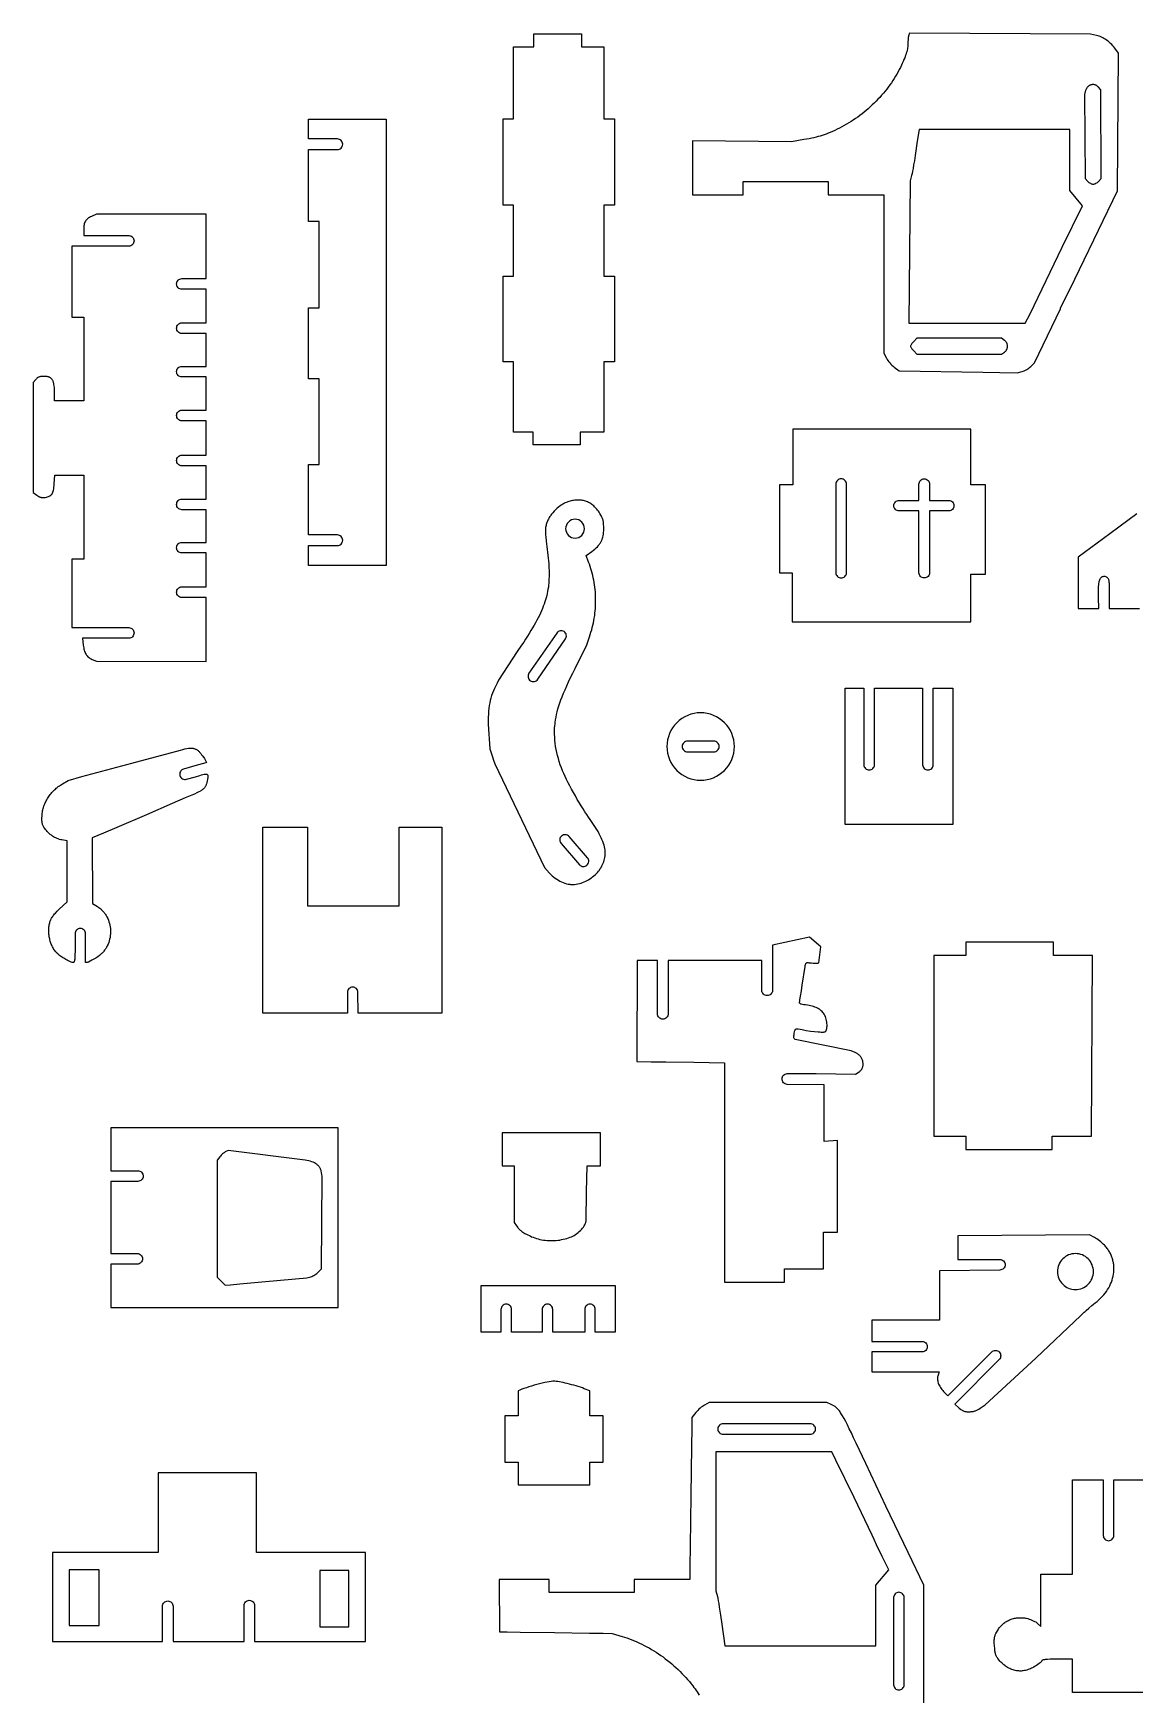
# Model space of a CAD drawing. Extents: x 0.6 to 22.3, y 16.3 to 47.
# Drawn here: x 1 to 13.25, y 28.55 to 47.02 of the extents above; entities that cross this region are included whole.
import ezdxf

# ---------------------------------------------------------------- set-up
doc = ezdxf.new("R2010")
doc.units = 0
doc.header["$MEASUREMENT"] = 0
doc.layers.add('LAYER_1', color=18, linetype='CONTINUOUS')

msp = doc.modelspace()

# ---------------------------------------------------------------- linework, layer by layer
at = {"layer": 'LAYER_1'}
for points in [[(6.344, 46.869), (6.568, 46.869), (6.568, 47.016), (7.1, 47.016), (7.1, 46.869), (7.336, 46.869), (7.348, 46.869), (7.348, 46.07), (7.467, 46.07), (7.467, 45.11), (7.348, 45.11), (7.348, 44.319), (7.467, 44.319), (7.467, 43.366), (7.348, 43.366), (7.348, 42.584), (7.085, 42.584), (7.085, 42.444), (6.561, 42.444), (6.561, 42.584), (6.344, 42.584), (6.344, 43.366), (6.226, 43.366), (6.226, 44.319), (6.344, 44.319), (6.344, 45.11), (6.226, 45.11), (6.226, 46.07), (6.344, 46.07)], [(11.752, 43.249), (11.942, 43.245), (11.998, 43.26), (12.009, 43.264), (12.022, 43.269), (12.035, 43.275), (12.049, 43.282), (12.062, 43.29), (12.074, 43.298), (12.085, 43.307), (12.094, 43.315), (12.135, 43.356), (12.426, 43.956), (12.426, 43.965), (12.583, 44.288), (12.899, 44.94), (13.059, 45.267), (13.069, 46.801), (13.028, 46.855), (13.017, 46.869), (13.005, 46.882), (12.994, 46.895), (12.982, 46.907), (12.97, 46.918), (12.958, 46.928), (12.946, 46.938), (12.933, 46.948), (12.92, 46.956), (12.907, 46.964), (12.894, 46.971), (12.881, 46.977), (12.867, 46.983), (12.853, 46.988), (12.839, 46.993), (12.825, 46.996), (12.759, 47.012), (10.744, 47.021), (10.736, 46.991), (10.734, 46.984), (10.732, 46.975), (10.73, 46.952), (10.728, 46.927), (10.727, 46.902), (10.727, 46.888), (10.726, 46.875), (10.724, 46.86), (10.722, 46.846), (10.718, 46.831), (10.715, 46.815), (10.71, 46.799), (10.705, 46.782), (10.699, 46.765), (10.692, 46.746), (10.684, 46.727), (10.675, 46.707), (10.666, 46.686), (10.656, 46.664), (10.644, 46.641), (10.632, 46.617), (10.619, 46.592), (10.606, 46.567), (10.591, 46.543), (10.576, 46.518), (10.561, 46.494), (10.545, 46.47), (10.528, 46.446), (10.51, 46.422), (10.493, 46.399), (10.474, 46.376), (10.455, 46.353), (10.436, 46.331), (10.416, 46.308), (10.395, 46.286), (10.375, 46.265), (10.353, 46.244), (10.332, 46.223), (10.31, 46.202), (10.287, 46.182), (10.264, 46.163), (10.241, 46.144), (10.218, 46.125), (10.194, 46.107), (10.17, 46.089), (10.145, 46.072), (10.121, 46.055), (10.096, 46.039), (10.071, 46.023), (10.045, 46.008), (10.02, 45.994), (9.994, 45.98), (9.968, 45.967), (9.94, 45.953), (9.914, 45.94), (9.889, 45.929), (9.865, 45.918), (9.842, 45.909), (9.819, 45.9), (9.797, 45.892), (9.775, 45.884), (9.753, 45.877), (9.731, 45.871), (9.707, 45.865), (9.683, 45.859), (9.658, 45.854), (9.631, 45.848), (9.602, 45.843), (9.572, 45.838), (9.434, 45.815), (8.334, 45.823), (8.334, 45.225), (8.895, 45.225), (8.895, 45.373), (9.841, 45.373), (9.841, 45.225), (10.461, 45.225), (10.461, 43.465), (10.491, 43.408), (10.498, 43.395), (10.506, 43.382), (10.516, 43.369), (10.527, 43.355), (10.539, 43.342), (10.551, 43.329), (10.563, 43.318), (10.574, 43.309), (10.629, 43.267), (11.562, 43.252)], [(12.788, 45.343), (12.795, 45.344), (12.803, 45.345), (12.811, 45.348), (12.819, 45.352), (12.827, 45.357), (12.835, 45.362), (12.842, 45.368), (12.849, 45.374), (12.877, 45.405), (12.875, 46.391), (12.848, 46.421), (12.843, 46.426), (12.838, 46.43), (12.833, 46.434), (12.828, 46.438), (12.823, 46.441), (12.817, 46.444), (12.812, 46.446), (12.806, 46.447), (12.801, 46.449), (12.795, 46.45), (12.79, 46.45), (12.784, 46.45), (12.778, 46.45), (12.773, 46.449), (12.767, 46.448), (12.762, 46.446), (12.757, 46.444), (12.751, 46.442), (12.746, 46.439), (12.741, 46.436), (12.737, 46.433), (12.732, 46.429), (12.728, 46.425), (12.723, 46.42), (12.719, 46.415), (12.716, 46.41), (12.712, 46.405), (12.709, 46.399), (12.706, 46.393), (12.703, 46.386), (12.701, 46.38), (12.699, 46.373), (12.691, 46.34), (12.7, 45.405), (12.728, 45.374), (12.734, 45.368), (12.741, 45.362), (12.749, 45.357), (12.757, 45.352), (12.765, 45.348), (12.773, 45.345), (12.781, 45.344)], [(11.387, 43.799), (12.033, 43.799), (12.086, 43.902), (12.444, 44.641), (12.671, 45.101), (12.53, 45.271), (12.53, 45.949), (10.852, 45.949), (10.832, 45.82), (10.809, 45.661), (10.8, 45.603), (10.792, 45.556), (10.785, 45.518), (10.779, 45.487), (10.774, 45.462), (10.768, 45.439), (10.752, 45.38), (10.74, 43.799)], [(11.299, 43.452), (11.77, 43.452), (11.802, 43.475), (11.81, 43.481), (11.816, 43.487), (11.822, 43.495), (11.827, 43.503), (11.83, 43.512), (11.833, 43.521), (11.835, 43.53), (11.835, 43.541), (11.835, 43.551), (11.833, 43.56), (11.83, 43.569), (11.827, 43.578), (11.822, 43.586), (11.816, 43.594), (11.81, 43.6), (11.802, 43.606), (11.77, 43.629), (10.829, 43.629), (10.793, 43.593), (10.786, 43.585), (10.779, 43.578), (10.773, 43.57), (10.767, 43.563), (10.763, 43.556), (10.76, 43.55), (10.757, 43.544), (10.757, 43.542), (10.757, 43.541), (10.757, 43.537), (10.76, 43.531), (10.763, 43.525), (10.767, 43.518), (10.773, 43.511), (10.779, 43.503), (10.786, 43.496), (10.793, 43.488), (10.829, 43.452)], [(9.301, 41.998), (9.301, 41.022), (9.441, 41.022), (9.441, 40.476), (11.428, 40.478), (11.428, 41.008), (11.591, 41.008), (11.591, 41.998), (11.428, 41.998), (11.428, 42.618), (9.448, 42.618), (9.448, 41.998)], [(7.021, 37.557), (7.04, 37.559), (7.058, 37.563), (7.076, 37.567), (7.094, 37.572), (7.111, 37.578), (7.128, 37.584), (7.145, 37.592), (7.161, 37.6), (7.177, 37.609), (7.193, 37.619), (7.208, 37.629), (7.222, 37.64), (7.236, 37.652), (7.25, 37.664), (7.262, 37.676), (7.275, 37.69), (7.286, 37.703), (7.297, 37.717), (7.307, 37.732), (7.317, 37.746), (7.325, 37.762), (7.333, 37.777), (7.34, 37.793), (7.346, 37.809), (7.352, 37.825), (7.356, 37.841), (7.359, 37.857), (7.362, 37.874), (7.363, 37.89), (7.363, 37.907), (7.363, 37.924), (7.361, 37.94), (7.358, 37.957), (7.354, 37.975), (7.349, 37.994), (7.342, 38.013), (7.335, 38.034), (7.326, 38.055), (7.317, 38.076), (7.306, 38.098), (7.295, 38.121), (7.283, 38.144), (7.27, 38.166), (7.256, 38.189), (7.241, 38.212), (7.226, 38.235), (7.21, 38.258), (7.194, 38.28), (7.176, 38.305), (7.157, 38.333), (7.137, 38.363), (7.116, 38.396), (7.095, 38.43), (7.074, 38.466), (7.052, 38.502), (7.031, 38.54), (7.01, 38.577), (6.989, 38.615), (6.969, 38.652), (6.951, 38.688), (6.933, 38.724), (6.917, 38.757), (6.902, 38.789), (6.889, 38.819), (6.876, 38.853), (6.863, 38.887), (6.852, 38.922), (6.841, 38.956), (6.832, 38.99), (6.824, 39.024), (6.817, 39.058), (6.811, 39.092), (6.806, 39.126), (6.803, 39.16), (6.801, 39.193), (6.799, 39.226), (6.799, 39.259), (6.8, 39.292), (6.803, 39.324), (6.804, 39.34), (6.806, 39.356), (6.81, 39.386), (6.816, 39.416), (6.822, 39.447), (6.829, 39.477), (6.837, 39.509), (6.847, 39.541), (6.858, 39.574), (6.87, 39.608), (6.883, 39.644), (6.899, 39.682), (6.916, 39.722), (6.934, 39.764), (6.955, 39.808), (6.977, 39.856), (7.001, 39.906), (7.028, 39.959), (7.158, 40.219), (7.188, 40.308), (7.196, 40.334), (7.204, 40.36), (7.212, 40.386), (7.219, 40.413), (7.225, 40.439), (7.231, 40.466), (7.236, 40.493), (7.241, 40.519), (7.245, 40.546), (7.248, 40.572), (7.251, 40.599), (7.253, 40.626), (7.255, 40.652), (7.256, 40.679), (7.256, 40.705), (7.256, 40.732), (7.256, 40.758), (7.254, 40.785), (7.253, 40.811), (7.25, 40.837), (7.247, 40.863), (7.244, 40.889), (7.24, 40.915), (7.235, 40.941), (7.23, 40.966), (7.224, 40.992), (7.218, 41.017), (7.211, 41.042), (7.203, 41.067), (7.195, 41.092), (7.186, 41.117), (7.177, 41.141), (7.149, 41.213), (7.213, 41.259), (7.231, 41.272), (7.247, 41.285), (7.262, 41.298), (7.275, 41.312), (7.288, 41.325), (7.293, 41.332), (7.298, 41.339), (7.303, 41.346), (7.308, 41.354), (7.312, 41.361), (7.317, 41.368), (7.32, 41.376), (7.324, 41.384), (7.327, 41.392), (7.33, 41.4), (7.333, 41.408), (7.335, 41.416), (7.339, 41.434), (7.342, 41.452), (7.345, 41.471), (7.346, 41.492), (7.346, 41.513), (7.346, 41.541), (7.345, 41.554), (7.345, 41.565), (7.344, 41.576), (7.342, 41.587), (7.34, 41.596), (7.338, 41.606), (7.336, 41.615), (7.332, 41.624), (7.329, 41.633), (7.325, 41.642), (7.32, 41.651), (7.314, 41.661), (7.302, 41.682), (7.294, 41.695), (7.286, 41.706), (7.278, 41.717), (7.269, 41.728), (7.261, 41.738), (7.252, 41.747), (7.243, 41.756), (7.234, 41.765), (7.225, 41.773), (7.215, 41.78), (7.206, 41.787), (7.196, 41.794), (7.186, 41.8), (7.175, 41.805), (7.165, 41.81), (7.154, 41.814), (7.143, 41.818), (7.132, 41.821), (7.121, 41.824), (7.11, 41.826), (7.098, 41.828), (7.086, 41.83), (7.074, 41.83), (7.062, 41.831), (7.049, 41.83), (7.037, 41.829), (7.024, 41.828), (7.011, 41.826), (6.998, 41.824), (6.984, 41.821), (6.971, 41.818), (6.957, 41.814), (6.947, 41.811), (6.938, 41.807), (6.928, 41.803), (6.918, 41.799), (6.909, 41.795), (6.899, 41.79), (6.89, 41.784), (6.881, 41.779), (6.871, 41.773), (6.862, 41.766), (6.844, 41.753), (6.827, 41.739), (6.81, 41.723), (6.794, 41.707), (6.779, 41.69), (6.765, 41.673), (6.758, 41.664), (6.752, 41.655), (6.746, 41.646), (6.74, 41.636), (6.735, 41.627), (6.73, 41.618), (6.725, 41.608), (6.721, 41.599), (6.717, 41.589), (6.714, 41.58), (6.707, 41.557), (6.704, 41.546), (6.701, 41.536), (6.699, 41.525), (6.698, 41.514), (6.697, 41.502), (6.697, 41.49), (6.697, 41.475), (6.698, 41.46), (6.699, 41.442), (6.701, 41.422), (6.706, 41.374), (6.713, 41.314), (6.736, 41.12), (6.738, 41.002), (6.738, 40.978), (6.737, 40.954), (6.736, 40.931), (6.735, 40.907), (6.733, 40.884), (6.73, 40.861), (6.726, 40.838), (6.722, 40.815), (6.717, 40.791), (6.712, 40.768), (6.706, 40.745), (6.699, 40.721), (6.692, 40.697), (6.683, 40.673), (6.674, 40.649), (6.664, 40.624), (6.654, 40.599), (6.642, 40.574), (6.63, 40.548), (6.616, 40.521), (6.602, 40.494), (6.587, 40.466), (6.571, 40.438), (6.555, 40.409), (6.537, 40.379), (6.518, 40.348), (6.498, 40.317), (6.477, 40.284), (6.456, 40.251), (6.433, 40.217), (6.384, 40.145), (6.176, 39.827), (6.16, 39.796), (6.145, 39.766), (6.131, 39.737), (6.119, 39.71), (6.109, 39.683), (6.099, 39.656), (6.091, 39.629), (6.084, 39.602), (6.078, 39.574), (6.073, 39.545), (6.069, 39.515), (6.066, 39.484), (6.064, 39.451), (6.062, 39.417), (6.061, 39.379), (6.061, 39.34), (6.081, 39.066), (6.092, 39.03), (6.105, 38.986), (6.121, 38.94), (6.135, 38.897), (6.688, 37.746), (6.744, 37.683), (6.759, 37.667), (6.774, 37.653), (6.79, 37.639), (6.807, 37.626), (6.824, 37.614), (6.841, 37.603), (6.859, 37.593), (6.877, 37.584), (6.895, 37.577), (6.913, 37.57), (6.931, 37.565), (6.949, 37.561), (6.958, 37.559), (6.967, 37.558), (6.976, 37.557), (6.985, 37.557), (6.994, 37.556), (7.003, 37.556), (7.012, 37.557)], [(12.332, 34.609), (12.332, 34.757), (12.768, 34.757), (12.779, 36.766), (12.347, 36.766), (12.347, 36.914), (11.372, 36.914), (11.372, 36.766), (11.017, 36.766), (11.017, 34.757), (11.372, 34.757), (11.372, 34.609)], [(6.839, 33.601), (6.857, 33.603), (6.876, 33.607), (6.896, 33.611), (6.917, 33.616), (6.936, 33.621), (6.955, 33.627), (6.972, 33.633), (6.987, 33.639), (7.002, 33.646), (7.017, 33.655), (7.032, 33.664), (7.047, 33.674), (7.061, 33.685), (7.074, 33.697), (7.087, 33.709), (7.098, 33.721), (7.109, 33.734), (7.119, 33.747), (7.128, 33.759), (7.135, 33.772), (7.141, 33.784), (7.143, 33.79), (7.146, 33.796), (7.147, 33.801), (7.148, 33.807), (7.149, 33.812), (7.149, 33.818), (7.155, 34.138), (7.161, 34.428), (7.311, 34.428), (7.311, 34.796), (6.218, 34.796), (6.218, 34.426), (6.351, 34.426), (6.351, 33.798), (6.376, 33.761), (6.389, 33.743), (6.395, 33.735), (6.402, 33.728), (6.409, 33.721), (6.415, 33.714), (6.423, 33.708), (6.431, 33.701), (6.439, 33.695), (6.448, 33.689), (6.459, 33.683), (6.47, 33.677), (6.495, 33.663), (6.526, 33.648), (6.544, 33.64), (6.562, 33.633), (6.58, 33.626), (6.598, 33.62), (6.617, 33.615), (6.636, 33.61), (6.655, 33.606), (6.675, 33.603), (6.695, 33.6), (6.715, 33.598), (6.735, 33.597), (6.755, 33.596), (6.776, 33.596), (6.797, 33.597), (6.818, 33.598)], [(4.044, 33.182), (4.09, 33.195), (4.1, 33.199), (4.111, 33.203), (4.122, 33.209), (4.133, 33.216), (4.144, 33.223), (4.154, 33.231), (4.164, 33.239), (4.172, 33.246), (4.207, 33.284), (4.216, 34.309), (4.207, 34.355), (4.204, 34.369), (4.202, 34.376), (4.2, 34.382), (4.198, 34.389), (4.195, 34.395), (4.192, 34.401), (4.189, 34.407), (4.185, 34.412), (4.181, 34.417), (4.177, 34.423), (4.173, 34.428), (4.169, 34.432), (4.164, 34.437), (4.159, 34.441), (4.153, 34.446), (4.147, 34.45), (4.141, 34.454), (4.128, 34.461), (4.114, 34.468), (4.099, 34.474), (4.083, 34.479), (4.065, 34.484), (4.046, 34.488), (4.025, 34.491), (3.168, 34.599), (3.138, 34.583), (3.132, 34.579), (3.124, 34.574), (3.116, 34.568), (3.108, 34.561), (3.1, 34.553), (3.092, 34.545), (3.085, 34.536), (3.078, 34.528), (3.047, 34.489), (3.047, 33.191), (3.137, 33.101), (3.195, 33.105), (3.299, 33.114), (3.585, 33.14)], [(7.193, 30.881), (7.193, 31.132), (7.341, 31.132), (7.341, 31.649), (7.193, 31.649), (7.193, 31.927), (7.13, 31.95), (7.109, 31.958), (7.086, 31.966), (7.063, 31.973), (7.038, 31.98), (7.014, 31.988), (6.989, 31.994), (6.964, 32.001), (6.94, 32.007), (6.917, 32.013), (6.894, 32.018), (6.873, 32.022), (6.853, 32.026), (6.834, 32.029), (6.818, 32.031), (6.803, 32.032), (6.791, 32.033), (6.778, 32.032), (6.76, 32.03), (6.74, 32.027), (6.716, 32.022), (6.69, 32.017), (6.662, 32.011), (6.633, 32.004), (6.603, 31.996), (6.573, 31.988), (6.543, 31.979), (6.514, 31.97), (6.486, 31.961), (6.459, 31.953), (6.435, 31.944), (6.414, 31.935), (6.395, 31.927), (6.395, 31.649), (6.247, 31.649), (6.247, 31.132), (6.395, 31.132), (6.395, 30.881)], [(9.533, 29.091), (10.372, 29.091), (10.372, 29.764), (10.515, 29.937), (10.443, 30.083), (10.38, 30.213), (10.352, 30.274), (10.329, 30.321), (10.129, 30.739), (9.927, 31.156), (9.883, 31.248), (8.592, 31.248), (8.592, 29.704), (8.609, 29.638), (8.613, 29.62), (8.618, 29.593), (8.624, 29.56), (8.63, 29.52), (8.645, 29.43), (8.66, 29.331), (8.694, 29.091)], [(1.735, 29.317), (1.735, 29.937), (1.403, 29.937), (1.402, 29.317)], [(4.513, 29.302), (4.513, 29.93), (4.188, 29.93), (4.188, 29.302)]]:
    msp.add_lwpolyline(points, close=True, dxfattribs=at)
for points in [[(4.064, 46.067), (4.928, 46.067), (4.928, 41.102), (4.064, 41.102), (4.064, 41.324), (4.384, 41.324, 0.414214), (4.443, 41.383, 0.414214), (4.384, 41.442), (4.064, 41.442), (4.064, 42.225), (4.182, 42.225), (4.182, 43.178), (4.064, 43.178), (4.064, 43.969), (4.182, 43.969), (4.182, 44.929), (4.064, 44.929), (4.064, 45.727), (4.384, 45.727, 0.414214), (4.443, 45.786, 0.414214), (4.384, 45.845), (4.064, 45.845)], [(1.564, 44.771), (2.064, 44.771, -0.414214), (2.123, 44.712, -0.414214), (2.064, 44.653), (1.431, 44.653), (1.431, 43.864), (1.564, 43.864), (1.564, 42.933), (1.239, 42.933), (1.239, 43.035), (1.238, 43.058), (1.237, 43.08), (1.235, 43.099), (1.233, 43.117), (1.231, 43.125), (1.229, 43.133), (1.227, 43.14), (1.225, 43.147), (1.223, 43.153), (1.22, 43.159), (1.217, 43.164), (1.213, 43.169), (1.21, 43.174), (1.206, 43.179), (1.202, 43.183), (1.198, 43.186), (1.193, 43.19), (1.188, 43.192), (1.183, 43.195), (1.177, 43.197), (1.171, 43.199), (1.165, 43.201), (1.158, 43.203), (1.151, 43.204), (1.137, 43.205), (1.12, 43.206), (1.104, 43.205), (1.089, 43.204), (1.083, 43.203), (1.077, 43.202), (1.071, 43.2), (1.065, 43.198), (1.06, 43.196), (1.055, 43.194), (1.051, 43.191), (1.046, 43.188), (1.042, 43.184), (1.038, 43.18), (1.03, 43.171), (1.002, 43.137), (1.002, 41.916), (1.043, 41.884), (1.054, 41.876), (1.065, 41.869), (1.07, 41.866), (1.075, 41.864), (1.08, 41.862), (1.086, 41.861), (1.091, 41.859), (1.096, 41.858), (1.102, 41.858), (1.108, 41.858), (1.12, 41.858), (1.134, 41.86), (1.148, 41.863), (1.16, 41.865), (1.171, 41.869), (1.181, 41.873), (1.185, 41.876), (1.19, 41.878), (1.194, 41.881), (1.198, 41.884), (1.201, 41.887), (1.205, 41.891), (1.208, 41.894), (1.211, 41.898), (1.213, 41.903), (1.216, 41.907), (1.221, 41.917), (1.224, 41.929), (1.228, 41.942), (1.23, 41.956), (1.233, 41.972), (1.234, 41.99), (1.236, 42.009), (1.242, 42.106), (1.564, 42.106), (1.564, 41.175), (1.431, 41.175), (1.431, 40.412), (2.064, 40.412, -0.414214), (2.123, 40.353, -0.414214), (2.064, 40.294), (1.55, 40.294), (1.558, 40.218), (1.561, 40.202), (1.563, 40.187), (1.566, 40.173), (1.57, 40.16), (1.574, 40.147), (1.579, 40.136), (1.584, 40.125), (1.589, 40.115), (1.596, 40.106), (1.602, 40.097), (1.61, 40.089), (1.618, 40.082), (1.627, 40.075), (1.636, 40.069), (1.646, 40.064), (1.657, 40.059), (1.704, 40.038), (2.924, 40.037), (2.924, 40.747), (2.655, 40.747, -0.414214), (2.596, 40.806, -0.414214), (2.655, 40.865), (2.924, 40.865), (2.924, 41.242), (2.655, 41.242, -0.414214), (2.596, 41.301, -0.414214), (2.655, 41.36), (2.924, 41.36), (2.924, 41.723), (2.655, 41.723, -0.414214), (2.596, 41.782, -0.414214), (2.655, 41.841), (2.924, 41.841), (2.924, 42.211), (2.655, 42.211, -0.414214), (2.596, 42.27, -0.414214), (2.655, 42.329), (2.924, 42.329), (2.924, 42.711), (2.655, 42.711, -0.414214), (2.596, 42.77, -0.414214), (2.655, 42.83), (2.924, 42.83), (2.924, 43.199), (2.655, 43.199, -0.414214), (2.596, 43.258, -0.414214), (2.655, 43.317), (2.924, 43.317), (2.924, 43.683), (2.655, 43.683, -0.414214), (2.596, 43.742, -0.414214), (2.655, 43.801), (2.924, 43.801), (2.924, 44.174), (2.655, 44.174, -0.414214), (2.596, 44.233, -0.414214), (2.655, 44.292), (2.924, 44.292), (2.924, 45.01), (1.704, 45.009), (1.65, 44.984), (1.638, 44.979), (1.627, 44.973), (1.617, 44.967), (1.609, 44.96), (1.601, 44.954), (1.594, 44.947), (1.588, 44.939), (1.582, 44.931), (1.577, 44.922), (1.574, 44.913), (1.57, 44.903), (1.568, 44.892), (1.566, 44.88), (1.565, 44.868), (1.564, 44.854), (1.564, 44.84)], [(9.927, 41.315), (9.927, 41.023, 0.414214), (9.986, 40.964, 0.414214), (10.045, 41.023), (10.045, 41.323), (10.045, 42.007, 0.414214), (9.986, 42.066, 0.414214), (9.927, 42.007)], [(10.851, 41.709), (10.631, 41.709, -0.414214), (10.572, 41.768, -0.414214), (10.631, 41.827), (10.851, 41.827), (10.851, 42.007, -0.414214), (10.91, 42.066, -0.414214), (10.969, 42.007), (10.969, 41.827), (11.181, 41.827, -0.414214), (11.24, 41.768, -0.414214), (11.181, 41.709), (10.969, 41.709), (10.969, 41.323), (10.969, 41.023, -0.414214), (10.91, 40.964, -0.414214), (10.851, 41.023), (10.851, 41.315)], [(7.027, 41.617, 0.414214), (6.922, 41.512, 0.414214), (7.027, 41.407, 0.414214), (7.132, 41.512, 0.414214)], [(6.514, 39.904, 0.414214), (6.53, 39.822, 0.414214), (6.612, 39.838), (6.92, 40.286, 0.414214), (6.905, 40.368, 0.414214), (6.823, 40.352)], [(10.238, 39.738), (10.238, 38.888, 0.414214), (10.297, 38.829, 0.414214), (10.356, 38.888), (10.356, 39.738), (10.892, 39.738), (10.892, 38.888, 0.414214), (10.951, 38.829, 0.414214), (11.01, 38.888), (11.01, 39.738), (11.228, 39.738), (11.228, 38.223), (10.031, 38.223), (10.032, 39.738)], [(8.423, 39.465, 0.414214), (8.048, 39.09, 0.414214), (8.423, 38.715, 0.414214), (8.798, 39.09, 0.414214)], [(2.798, 38.876), (2.674, 38.84, 0.414214), (2.633, 38.767, 0.414214), (2.706, 38.726), (2.808, 38.754), (2.854, 38.768), (2.873, 38.774), (2.889, 38.778), (2.903, 38.781), (2.914, 38.783), (2.923, 38.783), (2.927, 38.783), (2.93, 38.782), (2.933, 38.782), (2.936, 38.78), (2.938, 38.779), (2.939, 38.777), (2.941, 38.775), (2.942, 38.772), (2.942, 38.769), (2.943, 38.766), (2.943, 38.758), (2.942, 38.749), (2.939, 38.725), (2.935, 38.707), (2.932, 38.69), (2.928, 38.674), (2.926, 38.667), (2.924, 38.661), (2.921, 38.654), (2.918, 38.648), (2.914, 38.643), (2.911, 38.637), (2.906, 38.631), (2.902, 38.626), (2.897, 38.621), (2.891, 38.616), (2.884, 38.611), (2.878, 38.606), (2.87, 38.601), (2.862, 38.595), (2.843, 38.585), (2.821, 38.574), (2.795, 38.562), (2.765, 38.549), (2.693, 38.518), (2.546, 38.455), (2.26, 38.331), (1.932, 38.189), (1.783, 38.125), (1.659, 38.073), (1.66, 37.345), (1.716, 37.31), (1.725, 37.304), (1.733, 37.299), (1.741, 37.293), (1.749, 37.287), (1.756, 37.28), (1.763, 37.273), (1.77, 37.267), (1.777, 37.259), (1.784, 37.252), (1.79, 37.245), (1.796, 37.237), (1.801, 37.229), (1.807, 37.221), (1.812, 37.213), (1.822, 37.196), (1.83, 37.179), (1.838, 37.161), (1.844, 37.142), (1.85, 37.123), (1.854, 37.104), (1.858, 37.085), (1.86, 37.066), (1.861, 37.046), (1.862, 37.026), (1.861, 37.007), (1.859, 36.987), (1.856, 36.967), (1.852, 36.948), (1.847, 36.929), (1.841, 36.91), (1.834, 36.892), (1.826, 36.874), (1.821, 36.865), (1.817, 36.857), (1.812, 36.848), (1.806, 36.84), (1.801, 36.832), (1.795, 36.824), (1.789, 36.816), (1.782, 36.808), (1.776, 36.801), (1.769, 36.794), (1.762, 36.787), (1.754, 36.78), (1.747, 36.773), (1.739, 36.767), (1.719, 36.752), (1.698, 36.738), (1.676, 36.725), (1.654, 36.713), (1.634, 36.702), (1.616, 36.694), (1.609, 36.691), (1.602, 36.689), (1.596, 36.688), (1.592, 36.687), (1.585, 36.687), (1.585, 36.855), (1.585, 37.007, 0.414214), (1.526, 37.066, 0.414214), (1.467, 37.007), (1.467, 36.855), (1.467, 36.812), (1.466, 36.776), (1.465, 36.747), (1.463, 36.724), (1.462, 36.715), (1.46, 36.708), (1.459, 36.701), (1.457, 36.696), (1.455, 36.692), (1.453, 36.69), (1.451, 36.688), (1.448, 36.688), (1.442, 36.689), (1.434, 36.69), (1.425, 36.693), (1.415, 36.697), (1.403, 36.702), (1.392, 36.708), (1.379, 36.714), (1.366, 36.721), (1.354, 36.728), (1.341, 36.735), (1.329, 36.743), (1.317, 36.75), (1.305, 36.758), (1.295, 36.765), (1.286, 36.773), (1.278, 36.78), (1.27, 36.787), (1.263, 36.795), (1.255, 36.804), (1.248, 36.812), (1.242, 36.821), (1.235, 36.831), (1.229, 36.841), (1.223, 36.851), (1.218, 36.861), (1.213, 36.871), (1.208, 36.882), (1.203, 36.893), (1.199, 36.904), (1.195, 36.916), (1.191, 36.927), (1.188, 36.939), (1.185, 36.951), (1.183, 36.963), (1.18, 36.975), (1.179, 36.987), (1.177, 36.999), (1.176, 37.011), (1.175, 37.023), (1.175, 37.036), (1.175, 37.048), (1.175, 37.06), (1.176, 37.072), (1.177, 37.084), (1.179, 37.096), (1.181, 37.107), (1.183, 37.119), (1.186, 37.13), (1.188, 37.14), (1.191, 37.149), (1.195, 37.157), (1.199, 37.166), (1.203, 37.175), (1.207, 37.183), (1.213, 37.192), (1.219, 37.201), (1.225, 37.21), (1.232, 37.219), (1.24, 37.228), (1.248, 37.238), (1.268, 37.258), (1.291, 37.281), (1.378, 37.365), (1.378, 38.043), (1.322, 38.052), (1.308, 38.054), (1.295, 38.058), (1.281, 38.062), (1.268, 38.067), (1.255, 38.073), (1.242, 38.08), (1.229, 38.087), (1.216, 38.095), (1.204, 38.104), (1.192, 38.113), (1.18, 38.123), (1.169, 38.133), (1.158, 38.144), (1.148, 38.156), (1.139, 38.168), (1.13, 38.18), (1.12, 38.195), (1.116, 38.202), (1.112, 38.209), (1.109, 38.216), (1.106, 38.223), (1.104, 38.231), (1.102, 38.238), (1.101, 38.246), (1.1, 38.254), (1.099, 38.263), (1.099, 38.273), (1.099, 38.294), (1.1, 38.32), (1.102, 38.334), (1.103, 38.347), (1.105, 38.36), (1.107, 38.374), (1.11, 38.387), (1.113, 38.4), (1.117, 38.413), (1.121, 38.426), (1.125, 38.438), (1.13, 38.451), (1.135, 38.463), (1.141, 38.475), (1.147, 38.487), (1.154, 38.499), (1.16, 38.511), (1.167, 38.523), (1.175, 38.534), (1.183, 38.545), (1.191, 38.556), (1.2, 38.567), (1.209, 38.577), (1.218, 38.588), (1.228, 38.598), (1.238, 38.607), (1.248, 38.617), (1.259, 38.626), (1.27, 38.635), (1.281, 38.644), (1.293, 38.653), (1.305, 38.661), (1.317, 38.669), (1.329, 38.676), (1.391, 38.713), (1.544, 38.755), (2.099, 38.905), (2.64, 39.051), (2.666, 39.058), (2.689, 39.063), (2.71, 39.067), (2.73, 39.07), (2.739, 39.071), (2.747, 39.071), (2.756, 39.071), (2.764, 39.071), (2.771, 39.071), (2.779, 39.07), (2.786, 39.068), (2.792, 39.067), (2.799, 39.065), (2.805, 39.062), (2.812, 39.059), (2.818, 39.056), (2.824, 39.052), (2.829, 39.048), (2.835, 39.044), (2.841, 39.039), (2.846, 39.033), (2.852, 39.027), (2.864, 39.014), (2.875, 38.999), (2.887, 38.981), (2.905, 38.956), (2.918, 38.934), (2.923, 38.926), (2.926, 38.919), (2.927, 38.914), (2.928, 38.913), (2.927, 38.912), (2.922, 38.909)], [(8.368, 39.149), (8.277, 39.149, 0.414214), (8.218, 39.09, 0.414214), (8.277, 39.031), (8.37, 39.031), (8.57, 39.031, 0.414214), (8.629, 39.09, 0.414214), (8.57, 39.149)], [(4.495, 36.124), (3.557, 36.124), (3.557, 38.192), (4.05, 38.192), (4.05, 37.32), (5.072, 37.32), (5.072, 38.192), (5.547, 38.192), (5.547, 36.124), (4.614, 36.124), (4.613, 36.356, 0.414214), (4.554, 36.415, 0.414214), (4.495, 36.356)], [(6.961, 38.089, 0.414214), (6.877, 38.095, 0.414214), (6.871, 38.012), (7.075, 37.776, 0.414214), (7.158, 37.77, 0.414214), (7.165, 37.853)], [(9.707, 35.453), (10.147, 35.447), (10.187, 35.473), (10.193, 35.478), (10.199, 35.483), (10.205, 35.489), (10.21, 35.495), (10.214, 35.501), (10.218, 35.508), (10.221, 35.515), (10.224, 35.522), (10.226, 35.529), (10.228, 35.537), (10.229, 35.545), (10.23, 35.553), (10.23, 35.561), (10.229, 35.569), (10.228, 35.577), (10.227, 35.585), (10.225, 35.593), (10.222, 35.601), (10.219, 35.609), (10.216, 35.617), (10.212, 35.624), (10.208, 35.632), (10.203, 35.639), (10.198, 35.646), (10.192, 35.653), (10.186, 35.659), (10.179, 35.665), (10.172, 35.671), (10.165, 35.676), (10.157, 35.681), (10.149, 35.686), (10.141, 35.689), (10.097, 35.707), (9.473, 35.833), (9.464, 35.843), (9.463, 35.844), (9.462, 35.845), (9.461, 35.85), (9.461, 35.857), (9.46, 35.864), (9.461, 35.873), (9.462, 35.883), (9.463, 35.893), (9.465, 35.904), (9.468, 35.919), (9.471, 35.931), (9.473, 35.936), (9.475, 35.94), (9.477, 35.943), (9.479, 35.946), (9.481, 35.948), (9.484, 35.95), (9.487, 35.951), (9.49, 35.951), (9.494, 35.952), (9.498, 35.951), (9.507, 35.95), (9.551, 35.942), (9.598, 35.934), (9.645, 35.927), (9.69, 35.922), (9.73, 35.918), (9.748, 35.916), (9.764, 35.915), (9.778, 35.915), (9.79, 35.915), (9.798, 35.916), (9.801, 35.916), (9.804, 35.917), (9.807, 35.918), (9.81, 35.921), (9.813, 35.923), (9.815, 35.927), (9.818, 35.93), (9.82, 35.935), (9.822, 35.939), (9.823, 35.945), (9.826, 35.956), (9.828, 35.969), (9.829, 35.982), (9.829, 35.997), (9.828, 36.012), (9.826, 36.027), (9.823, 36.043), (9.819, 36.058), (9.815, 36.073), (9.81, 36.088), (9.804, 36.101), (9.8, 36.108), (9.797, 36.114), (9.79, 36.124), (9.782, 36.134), (9.774, 36.143), (9.765, 36.152), (9.755, 36.16), (9.744, 36.168), (9.733, 36.175), (9.721, 36.181), (9.708, 36.187), (9.694, 36.193), (9.679, 36.198), (9.663, 36.202), (9.646, 36.207), (9.629, 36.21), (9.61, 36.214), (9.59, 36.217), (9.57, 36.219), (9.555, 36.222), (9.542, 36.226), (9.537, 36.227), (9.533, 36.229), (9.53, 36.231), (9.527, 36.233), (9.525, 36.236), (9.524, 36.238), (9.523, 36.241), (9.522, 36.244), (9.523, 36.247), (9.524, 36.25), (9.525, 36.258), (9.528, 36.272), (9.535, 36.315), (9.544, 36.372), (9.554, 36.437), (9.585, 36.646), (9.587, 36.657), (9.59, 36.667), (9.593, 36.675), (9.594, 36.678), (9.596, 36.681), (9.598, 36.683), (9.6, 36.685), (9.603, 36.686), (9.605, 36.687), (9.608, 36.688), (9.611, 36.688), (9.614, 36.688), (9.618, 36.687), (9.626, 36.686), (9.639, 36.685), (9.656, 36.684), (9.674, 36.683), (9.693, 36.683), (9.711, 36.683), (9.726, 36.683), (9.733, 36.684), (9.738, 36.685), (9.758, 36.863), (9.632, 36.971), (9.222, 36.883), (9.222, 36.379, -0.414214), (9.163, 36.32, -0.414214), (9.104, 36.379), (9.104, 36.71), (8.062, 36.71), (8.062, 36.118, -0.414214), (8.003, 36.059, -0.414214), (7.944, 36.118), (7.944, 36.71), (7.718, 36.71), (7.714, 35.587), (7.872, 35.585), (8.036, 35.583), (8.348, 35.579), (8.69, 35.572), (8.69, 33.134), (9.023, 33.134), (9.355, 33.134), (9.355, 33.282), (9.791, 33.282), (9.791, 33.689), (9.946, 33.689), (9.946, 34.708), (9.798, 34.698), (9.798, 35.33), (9.387, 35.334, -0.414214), (9.328, 35.394, -0.414214), (9.387, 35.453)], [(1.865, 32.853), (4.392, 32.853), (4.392, 34.851), (1.865, 34.851), (1.865, 34.373), (2.165, 34.373, -0.414214), (2.224, 34.314, -0.414214), (2.165, 34.255), (1.865, 34.255), (1.865, 33.453), (2.158, 33.453, -0.414214), (2.217, 33.394, -0.414214), (2.158, 33.335), (1.865, 33.335)], [(11.173, 31.87), (11.66, 32.358, -0.414214), (11.743, 32.358, -0.414214), (11.743, 32.274), (11.251, 31.777), (11.299, 31.734), (11.311, 31.723), (11.317, 31.719), (11.324, 31.715), (11.33, 31.711), (11.336, 31.708), (11.342, 31.705), (11.348, 31.702), (11.355, 31.7), (11.361, 31.698), (11.368, 31.697), (11.375, 31.695), (11.383, 31.694), (11.391, 31.694), (11.408, 31.693), (11.425, 31.694), (11.433, 31.695), (11.441, 31.696), (11.448, 31.697), (11.456, 31.698), (11.464, 31.7), (11.471, 31.703), (11.478, 31.705), (11.486, 31.708), (11.493, 31.711), (11.5, 31.715), (11.515, 31.723), (11.53, 31.732), (11.588, 31.771), (12.149, 32.291), (12.651, 32.764), (12.689, 32.801), (12.698, 32.81), (12.71, 32.821), (12.74, 32.846), (12.775, 32.875), (12.81, 32.903), (12.832, 32.92), (12.852, 32.937), (12.871, 32.955), (12.888, 32.974), (12.905, 32.993), (12.921, 33.012), (12.935, 33.032), (12.948, 33.052), (12.961, 33.073), (12.972, 33.094), (12.982, 33.115), (12.99, 33.136), (12.998, 33.158), (13.004, 33.179), (13.01, 33.201), (13.014, 33.223), (13.016, 33.244), (13.018, 33.266), (13.019, 33.277), (13.019, 33.288), (13.018, 33.299), (13.018, 33.309), (13.017, 33.32), (13.016, 33.331), (13.015, 33.341), (13.013, 33.352), (13.011, 33.362), (13.008, 33.373), (13.006, 33.383), (13.003, 33.394), (13, 33.404), (12.996, 33.414), (12.992, 33.424), (12.988, 33.434), (12.983, 33.444), (12.979, 33.454), (12.973, 33.463), (12.968, 33.473), (12.962, 33.482), (12.956, 33.492), (12.95, 33.501), (12.943, 33.51), (12.936, 33.519), (12.929, 33.528), (12.921, 33.537), (12.913, 33.545), (12.901, 33.557), (12.887, 33.569), (12.873, 33.582), (12.858, 33.594), (12.843, 33.605), (12.829, 33.615), (12.815, 33.623), (12.803, 33.63), (12.748, 33.659), (11.282, 33.651), (11.282, 33.387), (11.75, 33.387, -0.414214), (11.809, 33.328, -0.414214), (11.75, 33.269), (11.078, 33.259), (11.078, 32.713), (10.326, 32.713), (10.326, 32.476), (10.885, 32.476, -0.414214), (10.944, 32.417, -0.414214), (10.885, 32.358), (10.326, 32.358), (10.326, 32.137), (11.077, 32.137), (11.063, 32.101), (11.06, 32.091), (11.058, 32.081), (11.057, 32.07), (11.057, 32.059), (11.058, 32.048), (11.059, 32.036), (11.062, 32.025), (11.066, 32.013), (11.07, 32.001), (11.076, 31.989), (11.082, 31.977), (11.089, 31.965), (11.097, 31.953), (11.105, 31.942), (11.115, 31.93), (11.125, 31.919)], [(12.591, 33.452, 0.414214), (12.391, 33.252, 0.414214), (12.591, 33.052, 0.414214), (12.791, 33.252, 0.414214)], [(6.203, 32.58), (5.982, 32.58), (5.982, 33.097), (7.474, 33.097), (7.474, 32.58), (7.252, 32.58), (7.252, 32.831, 0.414214), (7.193, 32.89, 0.414214), (7.134, 32.831), (7.134, 32.58), (6.779, 32.58), (6.779, 32.831, 0.414214), (6.72, 32.89, 0.414214), (6.661, 32.831), (6.661, 32.58), (6.321, 32.58), (6.321, 32.831, 0.414214), (6.262, 32.89, 0.414214), (6.203, 32.831)], [(8.673, 31.561, 0.414214), (8.614, 31.502, 0.414214), (8.673, 31.443), (9.641, 31.443, 0.414214), (9.7, 31.502, 0.414214), (9.641, 31.561)], [(1.218, 29.14), (2.439, 29.14), (2.439, 29.531, -0.414214), (2.498, 29.59, -0.414214), (2.557, 29.531), (2.557, 29.14), (3.346, 29.14), (3.346, 29.538, -0.414214), (3.405, 29.597, -0.414214), (3.464, 29.538), (3.464, 29.14), (4.697, 29.14), (4.697, 30.13), (3.486, 30.13), (3.486, 31.016), (2.393, 31.016), (2.393, 30.13), (1.218, 30.13)], [(10.569, 28.659, 0.414214), (10.628, 28.6, 0.414214), (10.687, 28.659), (10.687, 29.627, 0.414214), (10.628, 29.686, 0.414214), (10.569, 29.627)]]:
    msp.add_lwpolyline(points, format="xyb", close=True, dxfattribs=at)
for points in [[(13.272, 41.677), (12.974, 41.456), (12.623, 41.197), (12.623, 40.624), (12.737, 40.624), (12.852, 40.624), (12.848, 40.746), (12.848, 40.771), (12.848, 40.797), (12.848, 40.822), (12.848, 40.846), (12.849, 40.868), (12.85, 40.887), (12.851, 40.904), (12.853, 40.916), (12.855, 40.926), (12.858, 40.936), (12.861, 40.945), (12.865, 40.953), (12.87, 40.961), (12.875, 40.967), (12.88, 40.972), (12.886, 40.977), (12.892, 40.98), (12.899, 40.982), (12.905, 40.984), (12.912, 40.984), (12.919, 40.983), (12.927, 40.981), (12.934, 40.977), (12.941, 40.973), (12.945, 40.969), (12.949, 40.966), (12.952, 40.961), (12.955, 40.957), (12.958, 40.951), (12.96, 40.944), (12.961, 40.937), (12.963, 40.928), (12.964, 40.917), (12.965, 40.905), (12.966, 40.875), (12.967, 40.837), (12.966, 40.788), (12.965, 40.624), (13.302, 40.624)], [(10.904, 28.248), (10.904, 29.767), (10.731, 30.128), (10.484, 30.645), (10.259, 31.118), (10.151, 31.344), (10.124, 31.404), (10.099, 31.458), (10.076, 31.505), (10.055, 31.548), (10.036, 31.585), (10.019, 31.618), (10.002, 31.647), (9.987, 31.672), (9.98, 31.683), (9.973, 31.693), (9.966, 31.703), (9.959, 31.711), (9.952, 31.719), (9.945, 31.727), (9.939, 31.734), (9.932, 31.74), (9.925, 31.746), (9.919, 31.751), (9.912, 31.756), (9.905, 31.76), (9.897, 31.764), (9.89, 31.768), (9.875, 31.775), (9.827, 31.795), (8.518, 31.795), (8.466, 31.768), (8.455, 31.761), (8.443, 31.753), (8.43, 31.743), (8.417, 31.732), (8.404, 31.721), (8.392, 31.709), (8.381, 31.697), (8.371, 31.685), (8.326, 31.63), (8.324, 31.511), (8.321, 31.309), (8.313, 30.762), (8.307, 30.199), (8.305, 29.977), (8.304, 29.83), (7.683, 29.83), (7.683, 29.682), (6.738, 29.682), (6.738, 29.83), (6.624, 29.83), (6.45, 29.83), (6.282, 29.83), (6.184, 29.83), (6.185, 29.246), (6.272, 29.246), (6.415, 29.244), (6.798, 29.239), (7.188, 29.233), (7.34, 29.23), (7.439, 29.228), (7.549, 29.196), (7.576, 29.188), (7.604, 29.178), (7.632, 29.168), (7.66, 29.158), (7.688, 29.147), (7.715, 29.135), (7.742, 29.122), (7.77, 29.109), (7.797, 29.096), (7.824, 29.081), (7.85, 29.067), (7.877, 29.051), (7.903, 29.035), (7.929, 29.019), (7.955, 29.002), (7.98, 28.985), (8.005, 28.967), (8.03, 28.948), (8.055, 28.929), (8.079, 28.91), (8.103, 28.89), (8.126, 28.87), (8.149, 28.849), (8.172, 28.828), (8.194, 28.806), (8.216, 28.785), (8.237, 28.762), (8.258, 28.739), (8.279, 28.716), (8.298, 28.693), (8.318, 28.669), (8.337, 28.645), (8.349, 28.629), (8.361, 28.612), (8.372, 28.596), (8.384, 28.578), (8.395, 28.561), (8.406, 28.543)]]:
    msp.add_lwpolyline(points, dxfattribs=at)
msp.add_lwpolyline([(14.554, 28.573), (12.56, 28.573), (12.56, 28.942), (12.391, 28.942), (12.346, 28.942), (12.308, 28.941), (12.279, 28.94), (12.266, 28.939), (12.256, 28.938), (12.246, 28.937), (12.238, 28.935), (12.232, 28.934), (12.226, 28.932), (12.222, 28.929), (12.219, 28.927), (12.216, 28.924), (12.215, 28.921), (12.214, 28.919), (12.212, 28.916), (12.205, 28.909), (12.197, 28.901), (12.186, 28.893), (12.173, 28.883), (12.159, 28.874), (12.144, 28.864), (12.128, 28.855), (12.115, 28.848), (12.103, 28.841), (12.09, 28.835), (12.077, 28.83), (12.064, 28.826), (12.051, 28.822), (12.037, 28.818), (12.024, 28.816), (12.011, 28.814), (11.999, 28.812), (11.986, 28.811), (11.973, 28.811), (11.96, 28.812), (11.947, 28.813), (11.935, 28.814), (11.922, 28.817), (11.91, 28.819), (11.897, 28.823), (11.885, 28.827), (11.873, 28.831), (11.861, 28.837), (11.849, 28.842), (11.837, 28.849), (11.826, 28.856), (11.815, 28.863), (11.804, 28.872), (11.793, 28.88), (11.782, 28.89), (11.771, 28.9), (11.761, 28.91), (11.751, 28.921), (11.741, 28.933), (11.728, 28.95), (11.723, 28.958), (11.718, 28.965), (11.714, 28.973), (11.71, 28.981), (11.706, 28.989), (11.703, 28.997), (11.701, 29.006), (11.699, 29.015), (11.697, 29.025), (11.695, 29.036), (11.693, 29.061), (11.691, 29.091), (11.689, 29.121), (11.689, 29.146), (11.689, 29.158), (11.69, 29.168), (11.691, 29.177), (11.692, 29.187), (11.694, 29.195), (11.697, 29.204), (11.7, 29.212), (11.703, 29.221), (11.707, 29.229), (11.712, 29.238), (11.723, 29.258), (11.73, 29.269), (11.737, 29.28), (11.744, 29.29), (11.752, 29.299), (11.76, 29.309), (11.768, 29.317), (11.777, 29.326), (11.786, 29.334), (11.795, 29.342), (11.805, 29.349), (11.814, 29.356), (11.824, 29.362), (11.835, 29.368), (11.845, 29.373), (11.856, 29.379), (11.867, 29.383), (11.878, 29.387), (11.889, 29.391), (11.901, 29.394), (11.912, 29.397), (11.924, 29.4), (11.936, 29.401), (11.948, 29.403), (11.96, 29.404), (11.972, 29.404), (11.985, 29.404), (11.997, 29.404), (12.01, 29.403), (12.023, 29.401), (12.035, 29.399), (12.048, 29.397), (12.061, 29.394), (12.076, 29.389), (12.091, 29.384), (12.107, 29.377), (12.122, 29.37), (12.136, 29.363), (12.149, 29.356), (12.16, 29.348), (12.165, 29.344), (12.169, 29.341), (12.205, 29.307), (12.205, 29.888), (12.56, 29.888), (12.56, 30.937), (12.9, 30.937), (12.9, 30.319, 0.414214), (12.959, 30.26, 0.414214), (13.018, 30.319), (13.018, 30.937), (14.126, 30.937)], format="xyb", dxfattribs=at)

doc.saveas('drawing.dxf')
